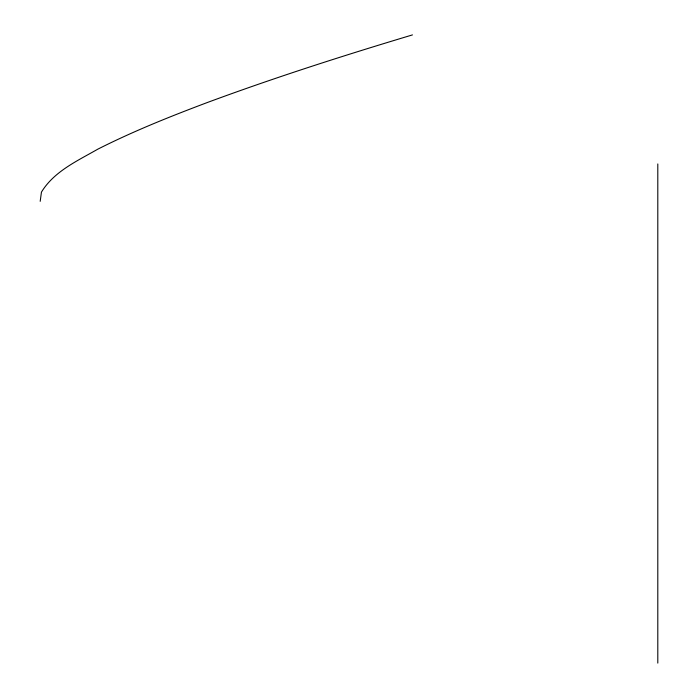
<?xml version="1.0" encoding="UTF-8"?>
<svg xmlns="http://www.w3.org/2000/svg" width="698" height="698" viewBox="0 0 698 698"><rect width="100%" height="100%" fill="white"/><g stroke="black" fill="none" stroke-linecap="round" stroke-linejoin="round"><path stroke-width="1.05" d="M40.196 201.338L41.444 192.116C54.069 171.368 77.365 160.898 97.668 149.241C133.117 131.294 170.068 116.54 207.227 102.554C274.803 77.557 343.46 55.596 412.466 34.9M657.804 163.943L657.804 663.1"/></g></svg>
